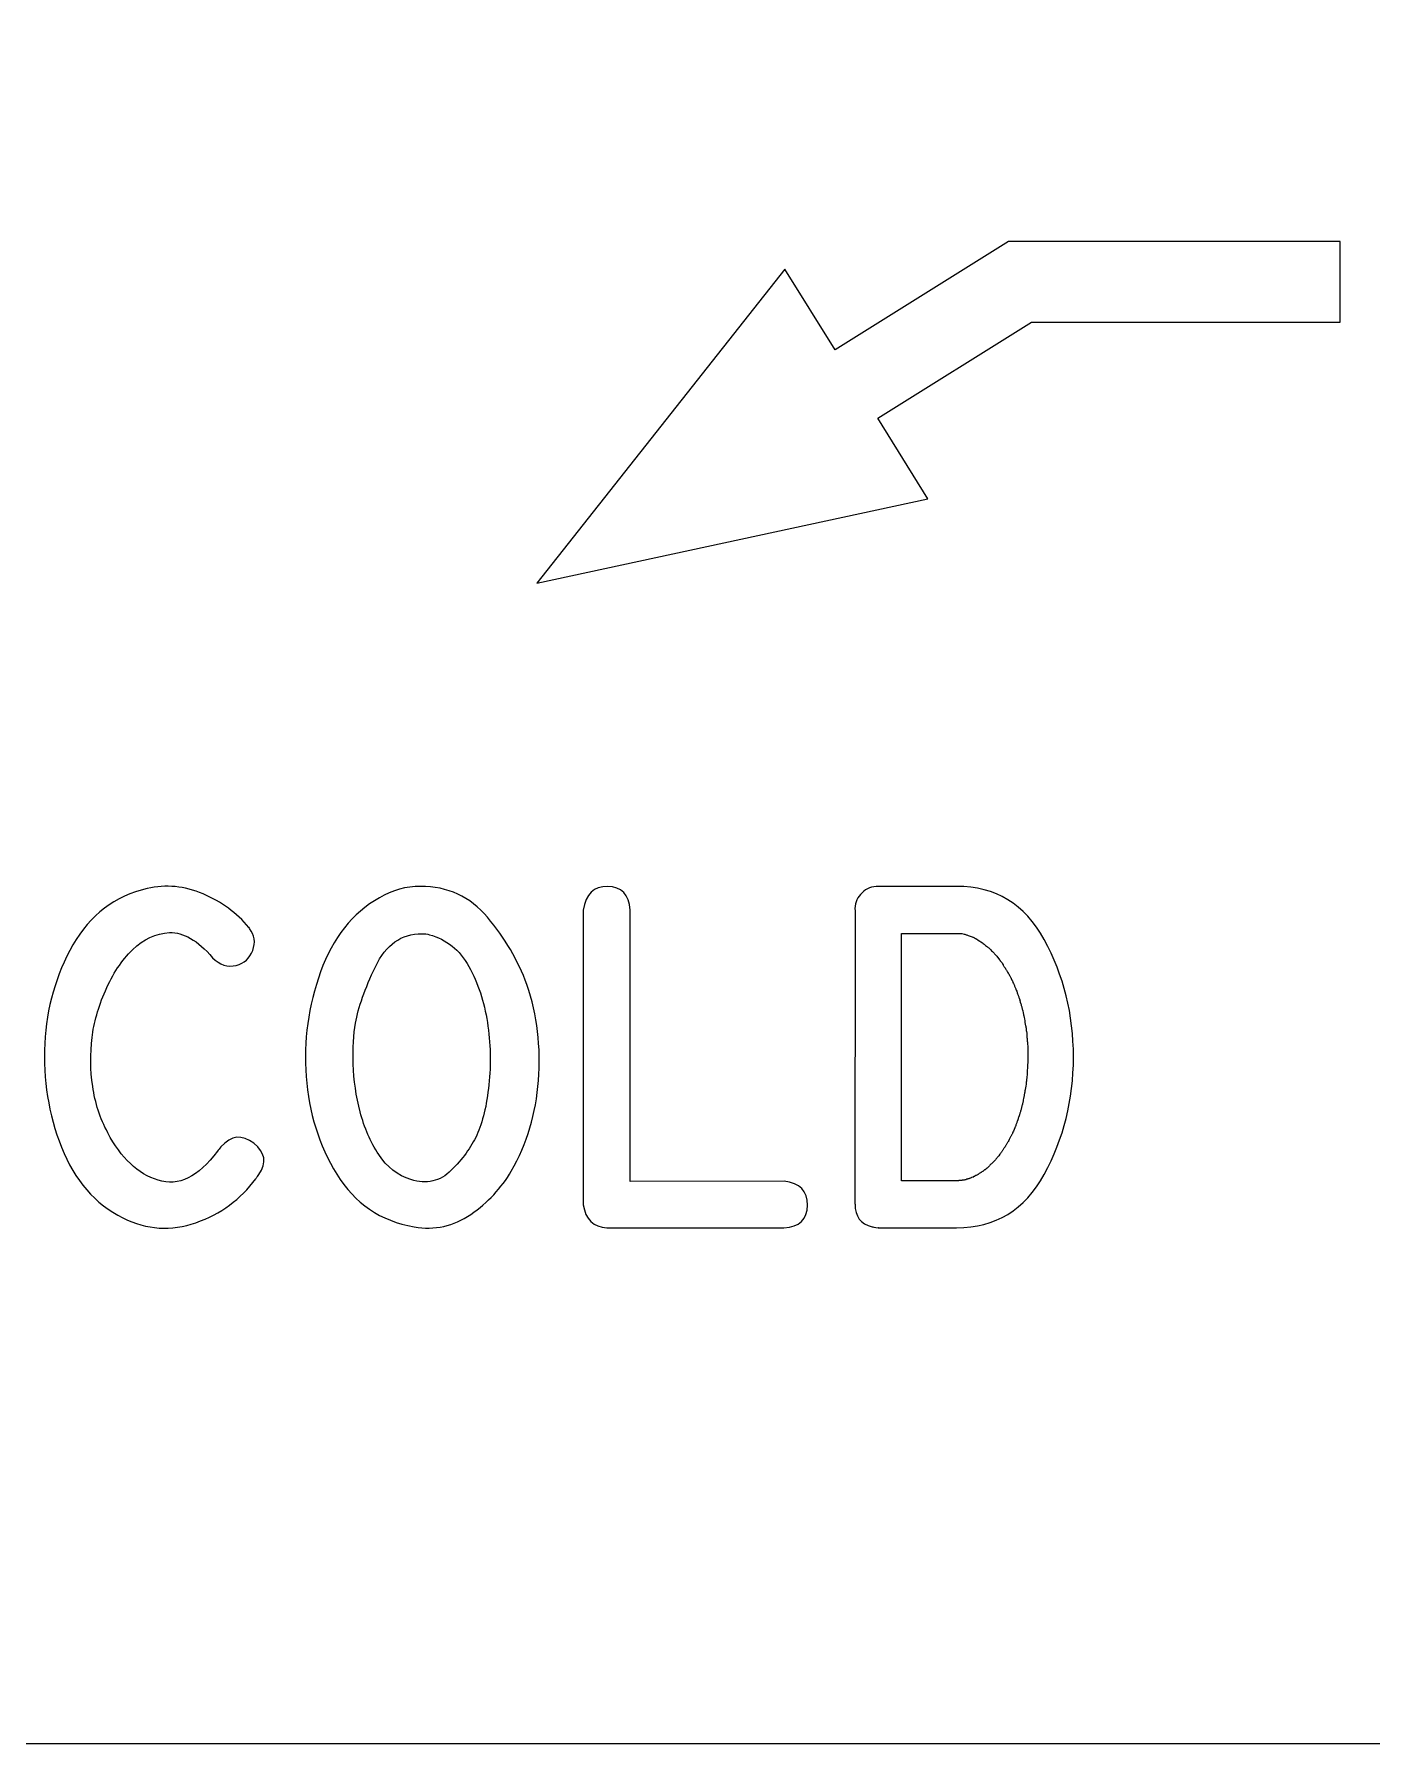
# Model space of a CAD drawing. Header units: millimetres. Extents: x -288 to 359, y -150 to 98.
# Drawn here: x -71.11 to -58.67, y -149.18 to -133.28 of the extents above; entities that cross this region are included whole.
import ezdxf

# ---------------------------------------------------------------- set-up
doc = ezdxf.new("R2010")
doc.units = ezdxf.units.MM
doc.header["$MEASUREMENT"] = 0
doc.layers.add('Cut', color=7, linetype='Continuous', plot=False)
doc.layers.add('Engrave', color=7, linetype='Continuous')

msp = doc.modelspace()

# ---------------------------------------------------------------- linework, layer by layer
at = {"layer": 'Cut', "color": 250, "lineweight": 9}
msp.add_open_spline([(-125.3294, 95.8698), (-125.5948, 95.8696), (-125.8492, 95.764), (-126.0368, 95.5762), (-126.0368, 95.5762), (-126.2243, 95.3885), (-126.3296, 95.1352), (-126.3294, 94.8698), (-126.3294, 94.8698), (-126.3294, 94.8698), (-126.3294, 90.3823), (-126.3294, 90.3823), (-126.3294, 90.3823), (-126.3292, 90.1169), (-126.2236, 89.8624), (-126.0359, 89.6749), (-126.0359, 89.6749), (-125.8481, 89.4874), (-125.5948, 89.3821), (-125.3294, 89.3823), (-125.3294, 89.3823), (-125.3294, 89.3823), (-122.8669, 89.3823), (-122.8669, 89.3823), (-122.8669, 89.3823), (-120.5447, 89.3823), (-118.3988, 88.1434), (-117.2377, 86.1323), (-117.2377, 86.1323), (-116.0766, 84.1212), (-116.0766, 81.6434), (-117.2377, 79.6323), (-117.2377, 79.6323), (-118.3988, 77.6212), (-120.5447, 76.3823), (-122.8669, 76.3823), (-122.8669, 76.3823), (-122.8669, 76.3823), (-125.3294, 76.3823), (-125.3294, 76.3823), (-125.3294, 76.3823), (-125.5948, 76.3821), (-125.8492, 76.2765), (-126.0368, 76.0887), (-126.0368, 76.0887), (-126.2243, 75.901), (-126.3296, 75.6477), (-126.3294, 75.3823), (-126.3294, 75.3823), (-126.3294, 75.3823), (-126.3294, 23.7073), (-126.3294, 23.7073), (-126.3294, 23.7073), (-126.3292, 23.4419), (-126.2236, 23.1874), (-126.0359, 22.9999), (-126.0359, 22.9999), (-125.8481, 22.8124), (-125.5948, 22.7071), (-125.3294, 22.7073), (-125.3294, 22.7073), (-125.3294, 22.7073), (-122.8669, 22.7073), (-122.8669, 22.7073), (-122.8669, 22.7073), (-120.5447, 22.7073), (-118.3988, 21.4684), (-117.2377, 19.4573), (-117.2377, 19.4573), (-116.0766, 17.4462), (-116.0766, 14.9684), (-117.2377, 12.9573), (-117.2377, 12.9573), (-118.3988, 10.9462), (-120.5447, 9.7073), (-122.8669, 9.7073), (-122.8669, 9.7073), (-122.8669, 9.7073), (-125.3294, 9.7073), (-125.3294, 9.7073), (-125.3294, 9.7073), (-125.5948, 9.7071), (-125.8492, 9.6015), (-126.0368, 9.4137), (-126.0368, 9.4137), (-126.2243, 9.226), (-126.3296, 8.9727), (-126.3294, 8.7073), (-126.3294, 8.7073), (-126.3294, 8.7073), (-126.3294, -62.0177), (-126.3294, -62.0177), (-126.3294, -62.0177), (-126.3292, -62.2831), (-126.2236, -62.5376), (-126.0359, -62.7251), (-126.0359, -62.7251), (-125.8481, -62.9126), (-125.5948, -63.0179), (-125.3294, -63.0177), (-125.3294, -63.0177), (-125.3294, -63.0177), (-122.8669, -63.0177), (-122.8669, -63.0177), (-122.8669, -63.0177), (-120.5447, -63.0177), (-118.3988, -64.2566), (-117.2377, -66.2677), (-117.2377, -66.2677), (-116.0766, -68.2788), (-116.0766, -70.7566), (-117.2377, -72.7677), (-117.2377, -72.7677), (-118.3988, -74.7788), (-120.5447, -76.0177), (-122.8669, -76.0177), (-122.8669, -76.0177), (-122.8669, -76.0177), (-125.3294, -76.0177), (-125.3294, -76.0177), (-125.3294, -76.0177), (-125.5948, -76.0179), (-125.8492, -76.1235), (-126.0368, -76.3113), (-126.0368, -76.3113), (-126.2243, -76.499), (-126.3296, -76.7523), (-126.3294, -77.0177), (-126.3294, -77.0177), (-126.3294, -77.0177), (-126.3294, -128.6927), (-126.3294, -128.6927), (-126.3294, -128.6927), (-126.3292, -128.9581), (-126.2236, -129.2126), (-126.0359, -129.4001), (-126.0359, -129.4001), (-125.8481, -129.5876), (-125.5948, -129.6929), (-125.3294, -129.6927), (-125.3294, -129.6927), (-125.3294, -129.6927), (-122.8669, -129.6927), (-122.8669, -129.6927), (-122.8669, -129.6927), (-120.5447, -129.6927), (-118.3988, -130.9316), (-117.2377, -132.9427), (-117.2377, -132.9427), (-116.0766, -134.9538), (-116.0766, -137.4316), (-117.2377, -139.4427), (-117.2377, -139.4427), (-118.3988, -141.4538), (-120.5447, -142.6927), (-122.8669, -142.6927), (-122.8669, -142.6927), (-122.8669, -142.6927), (-125.3294, -142.6927), (-125.3294, -142.6927), (-125.3294, -142.6927), (-125.5948, -142.6929), (-125.8492, -142.7985), (-126.0368, -142.9863), (-126.0368, -142.9863), (-126.2243, -143.174), (-126.3296, -143.4273), (-126.3294, -143.6927), (-126.3294, -143.6927), (-126.3294, -143.6927), (-126.3294, -148.1802), (-126.3294, -148.1802), (-126.3294, -148.1802), (-126.3292, -148.4456), (-126.2236, -148.7001), (-126.0359, -148.8876), (-126.0359, -148.8876), (-125.8481, -149.0751), (-125.5948, -149.1804), (-125.3294, -149.1802), (-125.3294, -149.1802), (-125.3294, -149.1802), (16.1206, -149.1802), (16.1206, -149.1802), (16.1206, -149.1802), (16.386, -149.1801), (16.6404, -149.0745), (16.828, -148.8867), (16.828, -148.8867), (17.0155, -148.6989), (17.1208, -148.4456), (17.1206, -148.1802), (17.1206, -148.1802), (17.1206, -148.1802), (17.1206, -143.6927), (17.1206, -143.6927), (17.1206, -143.6927), (17.1204, -143.4273), (17.0149, -143.1729), (16.8271, -142.9854), (16.8271, -142.9854), (16.6393, -142.7978), (16.386, -142.6926), (16.1206, -142.6927), (16.1206, -142.6927), (16.1206, -142.6927), (13.6581, -142.6927), (13.6581, -142.6927), (13.6581, -142.6927), (11.3359, -142.6927), (9.1901, -141.4538), (8.029, -139.4427), (8.029, -139.4427), (6.8678, -137.4316), (6.8678, -134.9538), (8.029, -132.9427), (8.029, -132.9427), (9.1901, -130.9316), (11.3359, -129.6927), (13.6581, -129.6927), (13.6581, -129.6927), (13.6581, -129.6927), (16.1206, -129.6927), (16.1206, -129.6927), (16.1206, -129.6927), (16.386, -129.6926), (16.6404, -129.587), (16.828, -129.3992), (16.828, -129.3992), (17.0155, -129.2114), (17.1208, -128.9581), (17.1206, -128.6927), (17.1206, -128.6927), (17.1206, -128.6927), (17.1206, -77.0177), (17.1206, -77.0177), (17.1206, -77.0177), (17.1204, -76.7523), (17.0149, -76.4979), (16.8271, -76.3104), (16.8271, -76.3104), (16.6393, -76.1228), (16.386, -76.0176), (16.1206, -76.0177), (16.1206, -76.0177), (16.1206, -76.0177), (13.6581, -76.0177), (13.6581, -76.0177), (13.6581, -76.0177), (11.3359, -76.0177), (9.1901, -74.7788), (8.029, -72.7677), (8.029, -72.7677), (6.8678, -70.7566), (6.8678, -68.2788), (8.029, -66.2677), (8.029, -66.2677), (9.1901, -64.2566), (11.3359, -63.0177), (13.6581, -63.0177), (13.6581, -63.0177), (13.6581, -63.0177), (16.1206, -63.0177), (16.1206, -63.0177), (16.1206, -63.0177), (16.386, -63.0176), (16.6404, -62.912), (16.828, -62.7242), (16.828, -62.7242), (17.0155, -62.5364), (17.1208, -62.2831), (17.1206, -62.0177), (17.1206, -62.0177), (17.1206, -62.0177), (17.1206, 8.7073), (17.1206, 8.7073), (17.1206, 8.7073), (17.1204, 8.9727), (17.0149, 9.2271), (16.8271, 9.4146), (16.8271, 9.4146), (16.6393, 9.6022), (16.386, 9.7074), (16.1206, 9.7073), (16.1206, 9.7073), (16.1206, 9.7073), (13.6581, 9.7073), (13.6581, 9.7073), (13.6581, 9.7073), (11.3359, 9.7073), (9.1901, 10.9462), (8.029, 12.9573), (8.029, 12.9573), (6.8678, 14.9684), (6.8678, 17.4462), (8.029, 19.4573), (8.029, 19.4573), (9.1901, 21.4684), (11.3359, 22.7073), (13.6581, 22.7073), (13.6581, 22.7073), (13.6581, 22.7073), (16.1206, 22.7073), (16.1206, 22.7073), (16.1206, 22.7073), (16.386, 22.7074), (16.6404, 22.813), (16.828, 23.0008), (16.828, 23.0008), (17.0155, 23.1886), (17.1208, 23.4419), (17.1206, 23.7073), (17.1206, 23.7073), (17.1206, 23.7073), (17.1206, 75.3823), (17.1206, 75.3823), (17.1206, 75.3823), (17.1204, 75.6477), (17.0149, 75.9021), (16.8271, 76.0896), (16.8271, 76.0896), (16.6393, 76.2772), (16.386, 76.3824), (16.1206, 76.3823), (16.1206, 76.3823), (16.1206, 76.3823), (13.6581, 76.3823), (13.6581, 76.3823), (13.6581, 76.3823), (11.3359, 76.3823), (9.1901, 77.6212), (8.029, 79.6323), (8.029, 79.6323), (6.8678, 81.6434), (6.8678, 84.1212), (8.029, 86.1323), (8.029, 86.1323), (9.1901, 88.1434), (11.3359, 89.3823), (13.6581, 89.3823), (13.6581, 89.3823), (13.6581, 89.3823), (16.1206, 89.3823), (16.1206, 89.3823), (16.1206, 89.3823), (16.386, 89.3824), (16.6404, 89.488), (16.828, 89.6758), (16.828, 89.6758), (17.0155, 89.8636), (17.1208, 90.1169), (17.1206, 90.3823), (17.1206, 90.3823), (17.1206, 90.3823), (17.1206, 94.8698), (17.1206, 94.8698), (17.1206, 94.8698), (17.1204, 95.1352), (17.0149, 95.3896), (16.8271, 95.5771), (16.8271, 95.5771), (16.6393, 95.7647), (16.386, 95.8699), (16.1206, 95.8698), (16.1206, 95.8698), (16.1206, 95.8698), (-125.3294, 95.8698), (-125.3294, 95.8698)], degree=3, knots=[0, 0, 0, 0, 0.0107527, 0.0107527, 0.0107527, 0.0107527, 0.0215054, 0.0215054, 0.0215054, 0.0215054, 0.0322581, 0.0322581, 0.0322581, 0.0322581, 0.0430108, 0.0430108, 0.0430108, 0.0430108, 0.0537634, 0.0537634, 0.0537634, 0.0537634, 0.0645161, 0.0645161, 0.0645161, 0.0645161, 0.0752688, 0.0752688, 0.0752688, 0.0752688, 0.0860215, 0.0860215, 0.0860215, 0.0860215, 0.0967742, 0.0967742, 0.0967742, 0.0967742, 0.1075269, 0.1075269, 0.1075269, 0.1075269, 0.1182796, 0.1182796, 0.1182796, 0.1182796, 0.1290323, 0.1290323, 0.1290323, 0.1290323, 0.1397849, 0.1397849, 0.1397849, 0.1397849, 0.1505376, 0.1505376, 0.1505376, 0.1505376, 0.1612903, 0.1612903, 0.1612903, 0.1612903, 0.172043, 0.172043, 0.172043, 0.172043, 0.1827957, 0.1827957, 0.1827957, 0.1827957, 0.1935484, 0.1935484, 0.1935484, 0.1935484, 0.2043011, 0.2043011, 0.2043011, 0.2043011, 0.2150538, 0.2150538, 0.2150538, 0.2150538, 0.2258065, 0.2258065, 0.2258065, 0.2258065, 0.2365591, 0.2365591, 0.2365591, 0.2365591, 0.2473118, 0.2473118, 0.2473118, 0.2473118, 0.2580645, 0.2580645, 0.2580645, 0.2580645, 0.2688172, 0.2688172, 0.2688172, 0.2688172, 0.2795699, 0.2795699, 0.2795699, 0.2795699, 0.2903226, 0.2903226, 0.2903226, 0.2903226, 0.3010753, 0.3010753, 0.3010753, 0.3010753, 0.311828, 0.311828, 0.311828, 0.311828, 0.3225806, 0.3225806, 0.3225806, 0.3225806, 0.3333333, 0.3333333, 0.3333333, 0.3333333, 0.344086, 0.344086, 0.344086, 0.344086, 0.3548387, 0.3548387, 0.3548387, 0.3548387, 0.3655914, 0.3655914, 0.3655914, 0.3655914, 0.3763441, 0.3763441, 0.3763441, 0.3763441, 0.3870968, 0.3870968, 0.3870968, 0.3870968, 0.3978495, 0.3978495, 0.3978495, 0.3978495, 0.4086022, 0.4086022, 0.4086022, 0.4086022, 0.4193548, 0.4193548, 0.4193548, 0.4193548, 0.4301075, 0.4301075, 0.4301075, 0.4301075, 0.4408602, 0.4408602, 0.4408602, 0.4408602, 0.4516129, 0.4516129, 0.4516129, 0.4516129, 0.4623656, 0.4623656, 0.4623656, 0.4623656, 0.4731183, 0.4731183, 0.4731183, 0.4731183, 0.483871, 0.483871, 0.483871, 0.483871, 0.4946237, 0.4946237, 0.4946237, 0.4946237, 0.5053763, 0.5053763, 0.5053763, 0.5053763, 0.516129, 0.516129, 0.516129, 0.516129, 0.5268817, 0.5268817, 0.5268817, 0.5268817, 0.5376344, 0.5376344, 0.5376344, 0.5376344, 0.5483871, 0.5483871, 0.5483871, 0.5483871, 0.5591398, 0.5591398, 0.5591398, 0.5591398, 0.5698925, 0.5698925, 0.5698925, 0.5698925, 0.5806452, 0.5806452, 0.5806452, 0.5806452, 0.5913978, 0.5913978, 0.5913978, 0.5913978, 0.6021505, 0.6021505, 0.6021505, 0.6021505, 0.6129032, 0.6129032, 0.6129032, 0.6129032, 0.6236559, 0.6236559, 0.6236559, 0.6236559, 0.6344086, 0.6344086, 0.6344086, 0.6344086, 0.6451613, 0.6451613, 0.6451613, 0.6451613, 0.655914, 0.655914, 0.655914, 0.655914, 0.6666667, 0.6666667, 0.6666667, 0.6666667, 0.6774194, 0.6774194, 0.6774194, 0.6774194, 0.688172, 0.688172, 0.688172, 0.688172, 0.6989247, 0.6989247, 0.6989247, 0.6989247, 0.7096774, 0.7096774, 0.7096774, 0.7096774, 0.7204301, 0.7204301, 0.7204301, 0.7204301, 0.7311828, 0.7311828, 0.7311828, 0.7311828, 0.7419355, 0.7419355, 0.7419355, 0.7419355, 0.7526882, 0.7526882, 0.7526882, 0.7526882, 0.7634409, 0.7634409, 0.7634409, 0.7634409, 0.7741935, 0.7741935, 0.7741935, 0.7741935, 0.7849462, 0.7849462, 0.7849462, 0.7849462, 0.7956989, 0.7956989, 0.7956989, 0.7956989, 0.8064516, 0.8064516, 0.8064516, 0.8064516, 0.8172043, 0.8172043, 0.8172043, 0.8172043, 0.827957, 0.827957, 0.827957, 0.827957, 0.8387097, 0.8387097, 0.8387097, 0.8387097, 0.8494624, 0.8494624, 0.8494624, 0.8494624, 0.8602151, 0.8602151, 0.8602151, 0.8602151, 0.8709677, 0.8709677, 0.8709677, 0.8709677, 0.8817204, 0.8817204, 0.8817204, 0.8817204, 0.8924731, 0.8924731, 0.8924731, 0.8924731, 0.9032258, 0.9032258, 0.9032258, 0.9032258, 0.9139785, 0.9139785, 0.9139785, 0.9139785, 0.9247312, 0.9247312, 0.9247312, 0.9247312, 0.9354839, 0.9354839, 0.9354839, 0.9354839, 0.9462366, 0.9462366, 0.9462366, 0.9462366, 0.9569892, 0.9569892, 0.9569892, 0.9569892, 0.9677419, 0.9677419, 0.9677419, 0.9677419, 0.9784946, 0.9784946, 0.9784946, 0.9784946, 1, 1, 1, 1], dxfattribs=at)
at = {"layer": 'Engrave', "color": 240, "lineweight": 9}
for points, knots in [([(-63.6612, -136.2152), (-63.6612, -136.2152), (-62.0475, -135.2094), (-62.0475, -135.2094), (-62.0475, -135.2094), (-62.0475, -135.2094), (-58.9613, -135.2094), (-58.9613, -135.2094), (-58.9613, -135.2094), (-58.9613, -135.2094), (-58.9613, -135.9594), (-58.9613, -135.9594), (-58.9613, -135.9594), (-58.9613, -135.9594), (-61.8329, -135.9594), (-61.8329, -135.9594), (-61.8329, -135.9594), (-61.8329, -135.9594), (-63.2646, -136.8517), (-63.2646, -136.8517), (-63.2646, -136.8517), (-63.2646, -136.8517), (-62.7971, -137.6017), (-62.7971, -137.6017), (-62.7971, -137.6017), (-62.7971, -137.6017), (-66.438, -138.3881), (-66.438, -138.3881), (-66.438, -138.3881), (-66.438, -138.3881), (-64.1287, -135.4652), (-64.1287, -135.4652), (-64.1287, -135.4652), (-64.1287, -135.4652), (-63.6612, -136.2152), (-63.6612, -136.2152)], [0, 0, 0, 0, 0.1, 0.1, 0.1, 0.1, 0.2, 0.2, 0.2, 0.2, 0.3, 0.3, 0.3, 0.3, 0.4, 0.4, 0.4, 0.4, 0.5, 0.5, 0.5, 0.5, 0.6, 0.6, 0.6, 0.6, 0.7, 0.7, 0.7, 0.7, 0.8, 0.8, 0.8, 0.8, 1, 1, 1, 1]), ([(-69.023, -143.8848), (-69.023, -143.8848), (-69.0368, -143.9054), (-69.0368, -143.9054), (-69.0368, -143.9054), (-69.0399, -143.9091), (-69.0426, -143.9128), (-69.0447, -143.916), (-69.0447, -143.916), (-69.0463, -143.9192), (-69.0484, -143.9223), (-69.0505, -143.9255), (-69.0505, -143.9255), (-69.1923, -144.1165), (-69.3781, -144.2525), (-69.6083, -144.334), (-69.6083, -144.334), (-69.8379, -144.415), (-70.0644, -144.4001), (-70.2877, -144.2896), (-70.2877, -144.2896), (-70.547, -144.1604), (-70.7375, -143.9414), (-70.8592, -143.6324), (-70.8592, -143.6324), (-70.9803, -143.3233), (-71.0327, -143.0021), (-71.0158, -142.6688), (-71.0158, -142.6688), (-70.9983, -142.3354), (-70.9105, -142.0296), (-70.7523, -141.7502), (-70.7523, -141.7502), (-70.5935, -141.4713), (-70.3634, -141.2967), (-70.0612, -141.2263), (-70.0612, -141.2263), (-69.8876, -141.1861), (-69.7146, -141.203), (-69.5421, -141.2766), (-69.5421, -141.2766), (-69.3696, -141.3507), (-69.2278, -141.4544), (-69.1172, -141.5877), (-69.1172, -141.5877), (-69.1161, -141.5877), (-69.1135, -141.5909), (-69.1098, -141.5983), (-69.1098, -141.5983), (-69.0622, -141.6602), (-69.0521, -141.7285), (-69.0802, -141.802), (-69.0802, -141.802), (-69.1082, -141.8761), (-69.159, -141.9221), (-69.2336, -141.9412), (-69.2336, -141.9412), (-69.313, -141.9618), (-69.3865, -141.938), (-69.4537, -141.8698), (-69.4537, -141.8698), (-69.5924, -141.7084), (-69.7257, -141.6311), (-69.8538, -141.6369), (-69.8538, -141.6369), (-69.9818, -141.6433), (-70.0967, -141.6962), (-70.1977, -141.7951), (-70.1977, -141.7951), (-70.2993, -141.8946), (-70.3835, -142.0216), (-70.4507, -142.1767), (-70.4507, -142.1767), (-70.5179, -142.3317), (-70.5591, -142.4767), (-70.5745, -142.6122), (-70.5745, -142.6122), (-70.593, -142.763), (-70.5914, -142.9148), (-70.5692, -143.0672), (-70.5692, -143.0672), (-70.547, -143.2196), (-70.5004, -143.363), (-70.429, -143.4974), (-70.429, -143.4974), (-70.3046, -143.7329), (-70.1485, -143.8805), (-69.9601, -143.9398), (-69.9601, -143.9398), (-69.7712, -143.9996), (-69.5871, -143.9091), (-69.4072, -143.6694), (-69.4072, -143.6694), (-69.3987, -143.6593), (-69.3892, -143.6456), (-69.3775, -143.6292), (-69.3775, -143.6292), (-69.2807, -143.5218), (-69.1781, -143.5106), (-69.0701, -143.5958), (-69.0701, -143.5958), (-68.9622, -143.681), (-68.9463, -143.7773), (-69.023, -143.8848)], [0, 0, 0, 0, 0.037037, 0.037037, 0.037037, 0.037037, 0.0740741, 0.0740741, 0.0740741, 0.0740741, 0.1111111, 0.1111111, 0.1111111, 0.1111111, 0.1481481, 0.1481481, 0.1481481, 0.1481481, 0.1851852, 0.1851852, 0.1851852, 0.1851852, 0.2222222, 0.2222222, 0.2222222, 0.2222222, 0.2592593, 0.2592593, 0.2592593, 0.2592593, 0.2962963, 0.2962963, 0.2962963, 0.2962963, 0.3333333, 0.3333333, 0.3333333, 0.3333333, 0.3703704, 0.3703704, 0.3703704, 0.3703704, 0.4074074, 0.4074074, 0.4074074, 0.4074074, 0.4444444, 0.4444444, 0.4444444, 0.4444444, 0.4814815, 0.4814815, 0.4814815, 0.4814815, 0.5185185, 0.5185185, 0.5185185, 0.5185185, 0.5555556, 0.5555556, 0.5555556, 0.5555556, 0.5925926, 0.5925926, 0.5925926, 0.5925926, 0.6296296, 0.6296296, 0.6296296, 0.6296296, 0.6666667, 0.6666667, 0.6666667, 0.6666667, 0.7037037, 0.7037037, 0.7037037, 0.7037037, 0.7407407, 0.7407407, 0.7407407, 0.7407407, 0.7777778, 0.7777778, 0.7777778, 0.7777778, 0.8148148, 0.8148148, 0.8148148, 0.8148148, 0.8518519, 0.8518519, 0.8518519, 0.8518519, 0.8888889, 0.8888889, 0.8888889, 0.8888889, 0.9259259, 0.9259259, 0.9259259, 0.9259259, 1, 1, 1, 1]), ([(-66.5281, -142.1195), (-66.4334, -142.4058), (-66.3974, -142.7026), (-66.4207, -143.0106), (-66.4207, -143.0106), (-66.444, -143.3186), (-66.5286, -143.5995), (-66.6741, -143.8541), (-66.6741, -143.8541), (-66.7662, -144.0123), (-66.8916, -144.1467), (-67.0509, -144.2573), (-67.0509, -144.2573), (-67.2102, -144.3679), (-67.3859, -144.4065), (-67.5779, -144.3732), (-67.5779, -144.3732), (-67.8912, -144.3187), (-68.1309, -144.1552), (-68.2971, -143.8837), (-68.2971, -143.8837), (-68.4637, -143.6117), (-68.559, -143.309), (-68.5833, -142.9757), (-68.5833, -142.9757), (-68.6077, -142.6423), (-68.5627, -142.3179), (-68.4484, -142.0015), (-68.4484, -142.0015), (-68.3341, -141.6851), (-68.1521, -141.4554), (-67.9018, -141.3115), (-67.9018, -141.3115), (-67.7801, -141.2411), (-67.652, -141.2062), (-67.5192, -141.2062), (-67.5192, -141.2062), (-67.2647, -141.2062), (-67.0573, -141.302), (-66.8959, -141.4935), (-66.8959, -141.4935), (-66.7345, -141.6856), (-66.6122, -141.8941), (-66.5281, -142.1195)], [0, 0, 0, 0, 0.0833333, 0.0833333, 0.0833333, 0.0833333, 0.1666667, 0.1666667, 0.1666667, 0.1666667, 0.25, 0.25, 0.25, 0.25, 0.3333333, 0.3333333, 0.3333333, 0.3333333, 0.4166667, 0.4166667, 0.4166667, 0.4166667, 0.5, 0.5, 0.5, 0.5, 0.5833333, 0.5833333, 0.5833333, 0.5833333, 0.6666667, 0.6666667, 0.6666667, 0.6666667, 0.75, 0.75, 0.75, 0.75, 0.8333333, 0.8333333, 0.8333333, 0.8333333, 1, 1, 1, 1]), ([(-65.7841, -144.3827), (-65.9111, -144.3742), (-65.9846, -144.3028), (-66.0042, -144.1673), (-66.0042, -144.1673), (-66.0042, -144.1673), (-66.0042, -141.4263), (-66.0042, -141.4263), (-66.0042, -141.4263), (-65.9825, -141.2776), (-65.9068, -141.2046), (-65.7777, -141.2067), (-65.7777, -141.2067), (-65.6486, -141.2094), (-65.5782, -141.2829), (-65.5671, -141.4263), (-65.5671, -141.4263), (-65.5671, -141.4263), (-65.5671, -143.9498), (-65.5671, -143.9498), (-65.5671, -143.9498), (-65.5671, -143.9498), (-64.1363, -143.9488), (-64.1363, -143.9488), (-64.1363, -143.9488), (-63.9892, -143.9652), (-63.9167, -144.0393), (-63.9183, -144.171), (-63.9183, -144.171), (-63.9199, -144.3028), (-63.9929, -144.3732), (-64.1379, -144.3827), (-64.1379, -144.3827), (-64.1379, -144.3827), (-65.7841, -144.3827), (-65.7841, -144.3827)], [0, 0, 0, 0, 0.1, 0.1, 0.1, 0.1, 0.2, 0.2, 0.2, 0.2, 0.3, 0.3, 0.3, 0.3, 0.4, 0.4, 0.4, 0.4, 0.5, 0.5, 0.5, 0.5, 0.6, 0.6, 0.6, 0.6, 0.7, 0.7, 0.7, 0.7, 0.8, 0.8, 0.8, 0.8, 1, 1, 1, 1]), ([(-63.2605, -141.2062), (-63.2605, -141.2062), (-62.5303, -141.2062), (-62.5303, -141.2062), (-62.5303, -141.2062), (-62.1673, -141.2062), (-61.8959, -141.3713), (-61.7149, -141.702), (-61.7149, -141.702), (-61.5339, -142.0327), (-61.4434, -142.3968), (-61.4434, -142.7936), (-61.4434, -142.7936), (-61.4434, -143.1905), (-61.5345, -143.554), (-61.7154, -143.8848), (-61.7154, -143.8848), (-61.8969, -144.2155), (-62.1684, -144.3811), (-62.5303, -144.3811), (-62.5303, -144.3811), (-62.5303, -144.3811), (-63.2605, -144.3811), (-63.2605, -144.3811), (-63.2605, -144.3811), (-63.2605, -144.3811), (-63.2574, -144.3811), (-63.2574, -144.3811), (-63.2574, -144.3811), (-63.2574, -144.3811), (-63.2605, -144.3811), (-63.2605, -144.3811), (-63.2605, -144.3811), (-63.2944, -144.3758), (-63.3129, -144.3726), (-63.3161, -144.3716), (-63.3161, -144.3716), (-63.4235, -144.3462), (-63.477, -144.2758), (-63.4759, -144.161), (-63.4759, -144.161), (-63.4759, -144.161), (-63.4775, -144.161), (-63.4775, -144.161), (-63.4775, -144.161), (-63.4775, -144.161), (-63.4759, -141.4232), (-63.4759, -141.4232), (-63.4759, -141.4232), (-63.477, -141.42), (-63.4775, -141.4157), (-63.4775, -141.411), (-63.4775, -141.411), (-63.4743, -141.3538), (-63.4521, -141.3057), (-63.4103, -141.266), (-63.4103, -141.266), (-63.368, -141.2263), (-63.3177, -141.2062), (-63.259, -141.2062), (-63.259, -141.2062), (-63.259, -141.2062), (-63.2605, -141.2062), (-63.2605, -141.2062)], [0, 0, 0, 0, 0.0588235, 0.0588235, 0.0588235, 0.0588235, 0.1176471, 0.1176471, 0.1176471, 0.1176471, 0.1764706, 0.1764706, 0.1764706, 0.1764706, 0.2352941, 0.2352941, 0.2352941, 0.2352941, 0.2941176, 0.2941176, 0.2941176, 0.2941176, 0.3529412, 0.3529412, 0.3529412, 0.3529412, 0.4117647, 0.4117647, 0.4117647, 0.4117647, 0.4705882, 0.4705882, 0.4705882, 0.4705882, 0.5294118, 0.5294118, 0.5294118, 0.5294118, 0.5882353, 0.5882353, 0.5882353, 0.5882353, 0.6470588, 0.6470588, 0.6470588, 0.6470588, 0.7058824, 0.7058824, 0.7058824, 0.7058824, 0.7647059, 0.7647059, 0.7647059, 0.7647059, 0.8235294, 0.8235294, 0.8235294, 0.8235294, 0.8823529, 0.8823529, 0.8823529, 0.8823529, 1, 1, 1, 1]), ([(-67.5065, -141.6465), (-67.6965, -141.6465), (-67.8404, -141.7486), (-67.9383, -141.9534), (-67.9383, -141.9534), (-68.0362, -142.1581), (-68.0976, -142.3328), (-68.1235, -142.4772), (-68.1235, -142.4772), (-68.1431, -142.583), (-68.1505, -142.7106), (-68.1452, -142.8603), (-68.1452, -142.8603), (-68.1399, -143.0101), (-68.1182, -143.1582), (-68.0801, -143.3043), (-68.0801, -143.3043), (-68.042, -143.4509), (-67.9843, -143.5826), (-67.9081, -143.6996), (-67.9081, -143.6996), (-67.8314, -143.817), (-67.7314, -143.8948), (-67.6076, -143.9329), (-67.6076, -143.9329), (-67.4626, -143.9784), (-67.3377, -143.9498), (-67.2329, -143.8472), (-67.2329, -143.8472), (-67.1282, -143.744), (-67.0488, -143.635), (-66.9948, -143.5191), (-66.9948, -143.5191), (-66.9403, -143.4001), (-66.9027, -143.2445), (-66.8826, -143.0508), (-66.8826, -143.0508), (-66.8625, -142.8577), (-66.8673, -142.6645), (-66.8964, -142.4719), (-66.8964, -142.4719), (-66.926, -142.2793), (-66.9837, -142.1058), (-67.0694, -141.9512), (-67.0694, -141.9512), (-67.1551, -141.7967), (-67.2774, -141.6983), (-67.4351, -141.656), (-67.4351, -141.656), (-67.4557, -141.6496), (-67.4795, -141.6465), (-67.5065, -141.6465)], [0, 0, 0, 0, 0.0714286, 0.0714286, 0.0714286, 0.0714286, 0.1428571, 0.1428571, 0.1428571, 0.1428571, 0.2142857, 0.2142857, 0.2142857, 0.2142857, 0.2857143, 0.2857143, 0.2857143, 0.2857143, 0.3571429, 0.3571429, 0.3571429, 0.3571429, 0.4285714, 0.4285714, 0.4285714, 0.4285714, 0.5, 0.5, 0.5, 0.5, 0.5714286, 0.5714286, 0.5714286, 0.5714286, 0.6428571, 0.6428571, 0.6428571, 0.6428571, 0.7142857, 0.7142857, 0.7142857, 0.7142857, 0.7857143, 0.7857143, 0.7857143, 0.7857143, 0.8571429, 0.8571429, 0.8571429, 0.8571429, 1, 1, 1, 1]), ([(-62.5303, -143.944), (-62.5282, -143.944), (-62.5261, -143.944), (-62.524, -143.944), (-62.524, -143.944), (-62.5219, -143.944), (-62.5192, -143.944), (-62.5166, -143.944), (-62.5166, -143.944), (-62.5144, -143.944), (-62.5123, -143.9435), (-62.5107, -143.943), (-62.5107, -143.943), (-62.5092, -143.9424), (-62.507, -143.9424), (-62.5039, -143.9424), (-62.5039, -143.9424), (-62.5017, -143.9424), (-62.4996, -143.9419), (-62.497, -143.9414), (-62.497, -143.9414), (-62.4943, -143.9408), (-62.4917, -143.9408), (-62.4885, -143.9408), (-62.4885, -143.9408), (-62.4864, -143.9408), (-62.4843, -143.9403), (-62.4822, -143.9403), (-62.4822, -143.9403), (-62.4801, -143.9398), (-62.4774, -143.9393), (-62.4742, -143.9393), (-62.4742, -143.9393), (-62.4726, -143.9393), (-62.4705, -143.9393), (-62.4684, -143.9387), (-62.4684, -143.9387), (-62.4663, -143.9382), (-62.4636, -143.9377), (-62.4605, -143.9377), (-62.4605, -143.9377), (-62.4562, -143.9356), (-62.452, -143.9345), (-62.4483, -143.9345), (-62.4483, -143.9345), (-62.4462, -143.9345), (-62.4441, -143.934), (-62.442, -143.9324), (-62.442, -143.9324), (-62.4398, -143.9308), (-62.4372, -143.9292), (-62.434, -143.9287), (-62.434, -143.9287), (-62.4319, -143.9287), (-62.4298, -143.9281), (-62.4271, -143.9276), (-62.4271, -143.9276), (-62.4245, -143.9271), (-62.4218, -143.9266), (-62.4187, -143.9255), (-62.4187, -143.9255), (-62.4166, -143.9255), (-62.4144, -143.925), (-62.4123, -143.9239), (-62.4123, -143.9239), (-62.4102, -143.9229), (-62.4081, -143.9218), (-62.4049, -143.9207), (-62.4049, -143.9207), (-62.3986, -143.9186), (-62.3938, -143.9165), (-62.3906, -143.9144), (-62.3906, -143.9144), (-62.3721, -143.908), (-62.3668, -143.9065), (-62.3753, -143.908), (-62.3753, -143.908), (-62.3732, -143.908), (-62.371, -143.9075), (-62.3689, -143.9059), (-62.3689, -143.9059), (-62.3668, -143.9043), (-62.3642, -143.9033), (-62.3615, -143.9022), (-62.3615, -143.9022), (-62.352, -143.8959), (-62.3478, -143.8932), (-62.3488, -143.8943), (-62.3488, -143.8943), (-62.3388, -143.889), (-62.3335, -143.8863), (-62.3335, -143.8863), (-62.3335, -143.8863), (-62.3314, -143.8853), (-62.3292, -143.8842), (-62.3271, -143.8826), (-62.3271, -143.8826), (-62.325, -143.8811), (-62.3224, -143.8795), (-62.3192, -143.8773), (-62.3192, -143.8773), (-62.3102, -143.871), (-62.3054, -143.8678), (-62.3054, -143.8678), (-62.3054, -143.8678), (-62.3033, -143.8668), (-62.3012, -143.8657), (-62.2986, -143.8641), (-62.2986, -143.8641), (-62.2959, -143.8625), (-62.2933, -143.8609), (-62.2901, -143.8588), (-62.2901, -143.8588), (-62.288, -143.8578), (-62.2859, -143.8562), (-62.2837, -143.8541), (-62.2837, -143.8541), (-62.2816, -143.8519), (-62.279, -143.8498), (-62.2758, -143.8477), (-62.2758, -143.8477), (-62.2742, -143.8467), (-62.2721, -143.8456), (-62.27, -143.844), (-62.27, -143.844), (-62.2679, -143.8424), (-62.2652, -143.8403), (-62.262, -143.8387), (-62.262, -143.8387), (-62.2599, -143.8366), (-62.2546, -143.8324), (-62.2467, -143.826), (-62.2467, -143.826), (-62.2382, -143.8176), (-62.234, -143.8139), (-62.234, -143.8139), (-62.234, -143.8139), (-62.2319, -143.8117), (-62.2303, -143.8096), (-62.2282, -143.8075), (-62.2282, -143.8075), (-62.2261, -143.8054), (-62.2234, -143.8027), (-62.2202, -143.7996), (-62.2202, -143.7996), (-62.2181, -143.7974), (-62.216, -143.7959), (-62.2139, -143.7937), (-62.2139, -143.7937), (-62.2118, -143.7916), (-62.2097, -143.789), (-62.2065, -143.7858), (-62.2065, -143.7858), (-62.2033, -143.7837), (-62.1985, -143.7795), (-62.1922, -143.7736), (-62.1922, -143.7736), (-62.1901, -143.7715), (-62.188, -143.7694), (-62.1864, -143.7673), (-62.1864, -143.7673), (-62.1843, -143.7652), (-62.1816, -143.7625), (-62.1784, -143.7593), (-62.1784, -143.7593), (-62.1763, -143.7572), (-62.1742, -143.7551), (-62.1721, -143.7525), (-62.1721, -143.7525), (-62.17, -143.7498), (-62.1673, -143.7472), (-62.1647, -143.744), (-62.1647, -143.744), (-62.152, -143.7276), (-62.1477, -143.7223), (-62.152, -143.7287), (-62.152, -143.7287), (-62.1446, -143.7212), (-62.1403, -143.7154), (-62.1382, -143.7112), (-62.1382, -143.7112), (-62.1287, -143.699), (-62.1245, -143.6932), (-62.1255, -143.6943), (-62.1255, -143.6943), (-62.1234, -143.6911), (-62.1213, -143.6884), (-62.1197, -143.6858), (-62.1197, -143.6858), (-62.1176, -143.6832), (-62.1149, -143.6805), (-62.1118, -143.6773), (-62.1118, -143.6773), (-62.1096, -143.6742), (-62.1081, -143.671), (-62.1065, -143.6678), (-62.1065, -143.6678), (-62.1049, -143.6646), (-62.1022, -143.662), (-62.0996, -143.6588), (-62.0996, -143.6588), (-62.0985, -143.6556), (-62.0964, -143.6525), (-62.0938, -143.6488), (-62.0938, -143.6488), (-62.0911, -143.6451), (-62.089, -143.6419), (-62.0869, -143.6387), (-62.0869, -143.6387), (-62.0805, -143.6302), (-62.0768, -143.6239), (-62.0747, -143.6197), (-62.0747, -143.6197), (-62.0726, -143.617), (-62.0705, -143.6133), (-62.0689, -143.6096), (-62.0689, -143.6096), (-62.0673, -143.6064), (-62.0652, -143.6027), (-62.062, -143.5995), (-62.062, -143.5995), (-62.0599, -143.5969), (-62.0583, -143.5932), (-62.0567, -143.5895), (-62.0567, -143.5895), (-62.0551, -143.5863), (-62.053, -143.5826), (-62.0499, -143.5794), (-62.0499, -143.5794), (-62.0477, -143.5747), (-62.0446, -143.5678), (-62.0403, -143.5593), (-62.0403, -143.5593), (-62.0382, -143.5562), (-62.0366, -143.553), (-62.035, -143.5487), (-62.035, -143.5487), (-62.0334, -143.5445), (-62.0313, -143.5403), (-62.0282, -143.536), (-62.0282, -143.536), (-62.026, -143.5329), (-62.0239, -143.5297), (-62.0223, -143.526), (-62.0223, -143.526), (-62.0213, -143.5223), (-62.0186, -143.5186), (-62.0155, -143.5144), (-62.0155, -143.5144), (-62.0144, -143.5112), (-62.0133, -143.508), (-62.0118, -143.5038), (-62.0118, -143.5038), (-62.0102, -143.4995), (-62.0086, -143.4953), (-62.0065, -143.4911), (-62.0065, -143.4911), (-62.0033, -143.4863), (-61.9996, -143.4784), (-61.9954, -143.4678), (-61.9954, -143.4678), (-61.9853, -143.4424), (-61.9816, -143.4339), (-61.9848, -143.4434), (-61.9848, -143.4434), (-61.9837, -143.4403), (-61.9821, -143.436), (-61.9805, -143.4318), (-61.9805, -143.4318), (-61.9789, -143.427), (-61.9774, -143.4223), (-61.9752, -143.4186), (-61.9752, -143.4186), (-61.9742, -143.4143), (-61.9731, -143.4101), (-61.9715, -143.4059), (-61.9715, -143.4059), (-61.97, -143.4016), (-61.9678, -143.3974), (-61.9662, -143.3921), (-61.9662, -143.3921), (-61.9631, -143.3826), (-61.9604, -143.3747), (-61.9583, -143.3672), (-61.9583, -143.3672), (-61.9573, -143.363), (-61.9562, -143.3588), (-61.9546, -143.3545), (-61.9546, -143.3545), (-61.953, -143.3508), (-61.9509, -143.3461), (-61.9488, -143.3408), (-61.9488, -143.3408), (-61.953, -143.3514), (-61.9504, -143.3424), (-61.9414, -143.3143), (-61.9414, -143.3143), (-61.9393, -143.3096), (-61.9361, -143.3006), (-61.9319, -143.2884), (-61.9319, -143.2884), (-61.9319, -143.2842), (-61.9313, -143.2794), (-61.9297, -143.2752), (-61.9297, -143.2752), (-61.9281, -143.2704), (-61.9266, -143.2657), (-61.9255, -143.2604), (-61.9255, -143.2604), (-61.9244, -143.2561), (-61.9234, -143.2519), (-61.9223, -143.2471), (-61.9223, -143.2471), (-61.9218, -143.2424), (-61.9202, -143.2376), (-61.9181, -143.2323), (-61.9181, -143.2323), (-61.9181, -143.2291), (-61.917, -143.2254), (-61.9154, -143.2207), (-61.9154, -143.2207), (-61.9139, -143.2159), (-61.9128, -143.2111), (-61.9117, -143.2059), (-61.9117, -143.2059), (-61.9107, -143.199), (-61.9091, -143.1889), (-61.907, -143.1768), (-61.907, -143.1768), (-61.907, -143.1725), (-61.9065, -143.1683), (-61.9049, -143.1635), (-61.9049, -143.1635), (-61.9033, -143.1588), (-61.9017, -143.154), (-61.9012, -143.1487), (-61.9012, -143.1487), (-61.9012, -143.1445), (-61.9006, -143.1402), (-61.8996, -143.1355), (-61.8996, -143.1355), (-61.8985, -143.1307), (-61.8975, -143.126), (-61.8964, -143.1207), (-61.8964, -143.1207), (-61.8953, -143.1133), (-61.8938, -143.1037), (-61.8916, -143.091), (-61.8916, -143.091), (-61.8916, -143.0873), (-61.8906, -143.0826), (-61.889, -143.0773), (-61.889, -143.0773), (-61.8879, -143.072), (-61.8863, -143.0672), (-61.8853, -143.0619), (-61.8853, -143.0619), (-61.8853, -143.0545), (-61.8842, -143.045), (-61.8821, -143.0323), (-61.8821, -143.0323), (-61.8821, -143.0281), (-61.8821, -143.0238), (-61.8816, -143.0191), (-61.8816, -143.0191), (-61.8811, -143.0143), (-61.88, -143.009), (-61.8789, -143.0032), (-61.8789, -143.0032), (-61.8774, -142.9905), (-61.8763, -142.981), (-61.8763, -142.9736), (-61.8763, -142.9736), (-61.8752, -142.9662), (-61.8747, -142.9566), (-61.8747, -142.9439), (-61.8747, -142.9439), (-61.8736, -142.9365), (-61.8731, -142.9265), (-61.8731, -142.9132), (-61.8731, -142.9132), (-61.8721, -142.9058), (-61.8715, -142.8958), (-61.8715, -142.8836), (-61.8715, -142.8836), (-61.8715, -142.8783), (-61.871, -142.8736), (-61.8705, -142.8688), (-61.8705, -142.8688), (-61.8699, -142.864), (-61.8694, -142.8587), (-61.8684, -142.8524), (-61.8684, -142.8524), (-61.8684, -142.8482), (-61.8678, -142.8439), (-61.8673, -142.8392), (-61.8673, -142.8392), (-61.8673, -142.8349), (-61.8668, -142.8291), (-61.8668, -142.8233), (-61.8668, -142.8233), (-61.8668, -142.819), (-61.8668, -142.8143), (-61.8668, -142.809), (-61.8668, -142.809), (-61.8668, -142.8042), (-61.8668, -142.7989), (-61.8668, -142.7936), (-61.8668, -142.7936), (-61.8668, -142.7884), (-61.8668, -142.7836), (-61.8668, -142.7788), (-61.8668, -142.7788), (-61.8668, -142.7741), (-61.8668, -142.7693), (-61.8668, -142.764), (-61.8668, -142.764), (-61.8668, -142.7593), (-61.8673, -142.754), (-61.8673, -142.7497), (-61.8673, -142.7497), (-61.8678, -142.745), (-61.8684, -142.7391), (-61.8684, -142.7333), (-61.8684, -142.7333), (-61.8684, -142.7291), (-61.8684, -142.7243), (-61.8684, -142.719), (-61.8684, -142.719), (-61.8684, -142.7143), (-61.8684, -142.709), (-61.8684, -142.7037), (-61.8684, -142.7037), (-61.8684, -142.6973), (-61.8694, -142.6873), (-61.8715, -142.6725), (-61.8715, -142.6725), (-61.8715, -142.6603), (-61.8721, -142.6508), (-61.8731, -142.645), (-61.8731, -142.645), (-61.8731, -142.6376), (-61.8742, -142.627), (-61.8763, -142.6122), (-61.8763, -142.6122), (-61.8763, -142.6), (-61.8768, -142.5905), (-61.8779, -142.5841), (-61.8779, -142.5841), (-61.8779, -142.5772), (-61.8784, -142.5672), (-61.8805, -142.555), (-61.8805, -142.555), (-61.8816, -142.5508), (-61.8826, -142.546), (-61.8832, -142.5407), (-61.8832, -142.5407), (-61.8837, -142.536), (-61.8837, -142.5307), (-61.8837, -142.5254), (-61.8837, -142.5254), (-61.8858, -142.5132), (-61.8879, -142.5031), (-61.89, -142.4957), (-61.89, -142.4957), (-61.8911, -142.492), (-61.8922, -142.4873), (-61.8932, -142.483), (-61.8932, -142.483), (-61.8943, -142.4783), (-61.8948, -142.4735), (-61.8948, -142.4682), (-61.8948, -142.4682), (-61.8959, -142.4608), (-61.8975, -142.4513), (-61.8996, -142.4386), (-61.8996, -142.4386), (-61.9006, -142.4312), (-61.9017, -142.4217), (-61.9038, -142.409), (-61.9038, -142.409), (-61.908, -142.3968), (-61.9107, -142.3873), (-61.9117, -142.3814), (-61.9117, -142.3814), (-61.9139, -142.3687), (-61.9154, -142.3603), (-61.9165, -142.355), (-61.9165, -142.355), (-61.9186, -142.3508), (-61.9202, -142.3465), (-61.9213, -142.3418), (-61.9213, -142.3418), (-61.9223, -142.337), (-61.9229, -142.3322), (-61.9239, -142.3269), (-61.9239, -142.3269), (-61.925, -142.3227), (-61.9266, -142.3185), (-61.9287, -142.3137), (-61.9287, -142.3137), (-61.9308, -142.3089), (-61.9319, -142.3042), (-61.9319, -142.2989), (-61.9319, -142.2989), (-61.9414, -142.2714), (-61.944, -142.2624), (-61.9398, -142.273), (-61.9398, -142.273), (-61.9419, -142.2656), (-61.944, -142.2566), (-61.9472, -142.2465), (-61.9472, -142.2465), (-61.9493, -142.2433), (-61.9514, -142.2396), (-61.953, -142.2349), (-61.953, -142.2349), (-61.9546, -142.2301), (-61.9557, -142.2259), (-61.9567, -142.2216), (-61.9567, -142.2216), (-61.9578, -142.2185), (-61.961, -142.2095), (-61.9662, -142.1952), (-61.9662, -142.1952), (-61.97, -142.1851), (-61.9731, -142.1767), (-61.9752, -142.1703), (-61.9752, -142.1703), (-61.9774, -142.1671), (-61.9789, -142.1634), (-61.9805, -142.1587), (-61.9805, -142.1587), (-61.9821, -142.1539), (-61.9837, -142.1497), (-61.9848, -142.1454), (-61.9848, -142.1454), (-61.9869, -142.1428), (-61.989, -142.1391), (-61.9906, -142.1349), (-61.9906, -142.1349), (-61.9927, -142.1306), (-61.9943, -142.1264), (-61.9954, -142.1222), (-61.9954, -142.1222), (-61.9996, -142.1121), (-62.0033, -142.1042), (-62.0065, -142.0989), (-62.0065, -142.0989), (-62.0107, -142.0888), (-62.0133, -142.0814), (-62.0155, -142.0772), (-62.0155, -142.0772), (-62.0197, -142.0671), (-62.0234, -142.0592), (-62.0266, -142.0544), (-62.0266, -142.0544), (-62.0287, -142.0513), (-62.0308, -142.0475), (-62.0324, -142.0438), (-62.0324, -142.0438), (-62.0345, -142.0407), (-62.0361, -142.037), (-62.0372, -142.0338), (-62.0372, -142.0338), (-62.0435, -142.0237), (-62.0477, -142.0163), (-62.0499, -142.0121), (-62.0499, -142.0121), (-62.0588, -141.9978), (-62.0631, -141.9909), (-62.062, -141.992), (-62.062, -141.992), (-62.0652, -141.9888), (-62.0673, -141.9856), (-62.0689, -141.9819), (-62.0689, -141.9819), (-62.0705, -141.9782), (-62.0726, -141.9751), (-62.0747, -141.9719), (-62.0747, -141.9719), (-62.0768, -141.9676), (-62.0805, -141.9618), (-62.0869, -141.9534), (-62.0869, -141.9534), (-62.089, -141.9502), (-62.0911, -141.947), (-62.0932, -141.9444), (-62.0932, -141.9444), (-62.0954, -141.9412), (-62.0969, -141.938), (-62.098, -141.9348), (-62.098, -141.9348), (-62.1028, -141.9253), (-62.1118, -141.9137), (-62.1239, -141.8994), (-62.1239, -141.8994), (-62.1261, -141.8973), (-62.1345, -141.8856), (-62.1488, -141.865), (-62.1488, -141.865), (-62.1615, -141.8507), (-62.1705, -141.8401), (-62.1768, -141.8338), (-62.1768, -141.8338), (-62.1832, -141.8269), (-62.1922, -141.8168), (-62.2049, -141.8047), (-62.2049, -141.8047), (-62.2128, -141.7951), (-62.2218, -141.7867), (-62.2314, -141.7782), (-62.2314, -141.7782), (-62.2382, -141.7729), (-62.2483, -141.7655), (-62.2605, -141.7549), (-62.2605, -141.7549), (-62.271, -141.7465), (-62.2806, -141.7391), (-62.2901, -141.7316), (-62.2901, -141.7316), (-62.3139, -141.7163), (-62.3234, -141.7094), (-62.3192, -141.7115), (-62.3192, -141.7115), (-62.3404, -141.6994), (-62.3494, -141.6935), (-62.3472, -141.6946), (-62.3472, -141.6946), (-62.3472, -141.6946), (-62.3568, -141.6898), (-62.3753, -141.6803), (-62.3753, -141.6803), (-62.3795, -141.6787), (-62.389, -141.675), (-62.4049, -141.6697), (-62.4049, -141.6697), (-62.4181, -141.6644), (-62.4282, -141.6607), (-62.434, -141.6586), (-62.434, -141.6586), (-62.4393, -141.6581), (-62.4441, -141.6565), (-62.4483, -141.6549), (-62.4483, -141.6549), (-62.452, -141.6533), (-62.4562, -141.6517), (-62.4605, -141.6496), (-62.4605, -141.6496), (-62.479, -141.6465), (-62.4885, -141.6449), (-62.4885, -141.6449), (-62.4885, -141.6449), (-62.4949, -141.6438), (-62.5039, -141.6433), (-62.5166, -141.6433), (-62.5166, -141.6433), (-62.5192, -141.6433), (-62.5219, -141.6433), (-62.524, -141.6433), (-62.524, -141.6433), (-62.5261, -141.6433), (-62.5282, -141.6433), (-62.5303, -141.6433), (-62.5303, -141.6433), (-62.5303, -141.6433), (-63.042, -141.6433), (-63.042, -141.6433), (-63.042, -141.6433), (-63.042, -141.6433), (-63.042, -143.944), (-63.042, -143.944), (-63.042, -143.944), (-63.042, -143.944), (-63.042, -143.944), (-63.042, -143.944), (-63.042, -143.944), (-63.042, -143.944), (-62.5303, -143.944), (-62.5303, -143.944)], [0, 0, 0, 0, 0.005848, 0.005848, 0.005848, 0.005848, 0.0116959, 0.0116959, 0.0116959, 0.0116959, 0.0175439, 0.0175439, 0.0175439, 0.0175439, 0.0233918, 0.0233918, 0.0233918, 0.0233918, 0.0292398, 0.0292398, 0.0292398, 0.0292398, 0.0350877, 0.0350877, 0.0350877, 0.0350877, 0.0409357, 0.0409357, 0.0409357, 0.0409357, 0.0467836, 0.0467836, 0.0467836, 0.0467836, 0.0526316, 0.0526316, 0.0526316, 0.0526316, 0.0584795, 0.0584795, 0.0584795, 0.0584795, 0.0643275, 0.0643275, 0.0643275, 0.0643275, 0.0701754, 0.0701754, 0.0701754, 0.0701754, 0.0760234, 0.0760234, 0.0760234, 0.0760234, 0.0818713, 0.0818713, 0.0818713, 0.0818713, 0.0877193, 0.0877193, 0.0877193, 0.0877193, 0.0935673, 0.0935673, 0.0935673, 0.0935673, 0.0994152, 0.0994152, 0.0994152, 0.0994152, 0.1052632, 0.1052632, 0.1052632, 0.1052632, 0.1111111, 0.1111111, 0.1111111, 0.1111111, 0.1169591, 0.1169591, 0.1169591, 0.1169591, 0.122807, 0.122807, 0.122807, 0.122807, 0.128655, 0.128655, 0.128655, 0.128655, 0.1345029, 0.1345029, 0.1345029, 0.1345029, 0.1403509, 0.1403509, 0.1403509, 0.1403509, 0.1461988, 0.1461988, 0.1461988, 0.1461988, 0.1520468, 0.1520468, 0.1520468, 0.1520468, 0.1578947, 0.1578947, 0.1578947, 0.1578947, 0.1637427, 0.1637427, 0.1637427, 0.1637427, 0.1695906, 0.1695906, 0.1695906, 0.1695906, 0.1754386, 0.1754386, 0.1754386, 0.1754386, 0.1812865, 0.1812865, 0.1812865, 0.1812865, 0.1871345, 0.1871345, 0.1871345, 0.1871345, 0.1929825, 0.1929825, 0.1929825, 0.1929825, 0.1988304, 0.1988304, 0.1988304, 0.1988304, 0.2046784, 0.2046784, 0.2046784, 0.2046784, 0.2105263, 0.2105263, 0.2105263, 0.2105263, 0.2163743, 0.2163743, 0.2163743, 0.2163743, 0.2222222, 0.2222222, 0.2222222, 0.2222222, 0.2280702, 0.2280702, 0.2280702, 0.2280702, 0.2339181, 0.2339181, 0.2339181, 0.2339181, 0.2397661, 0.2397661, 0.2397661, 0.2397661, 0.245614, 0.245614, 0.245614, 0.245614, 0.251462, 0.251462, 0.251462, 0.251462, 0.2573099, 0.2573099, 0.2573099, 0.2573099, 0.2631579, 0.2631579, 0.2631579, 0.2631579, 0.2690058, 0.2690058, 0.2690058, 0.2690058, 0.2748538, 0.2748538, 0.2748538, 0.2748538, 0.2807018, 0.2807018, 0.2807018, 0.2807018, 0.2865497, 0.2865497, 0.2865497, 0.2865497, 0.2923977, 0.2923977, 0.2923977, 0.2923977, 0.2982456, 0.2982456, 0.2982456, 0.2982456, 0.3040936, 0.3040936, 0.3040936, 0.3040936, 0.3099415, 0.3099415, 0.3099415, 0.3099415, 0.3157895, 0.3157895, 0.3157895, 0.3157895, 0.3216374, 0.3216374, 0.3216374, 0.3216374, 0.3274854, 0.3274854, 0.3274854, 0.3274854, 0.3333333, 0.3333333, 0.3333333, 0.3333333, 0.3391813, 0.3391813, 0.3391813, 0.3391813, 0.3450292, 0.3450292, 0.3450292, 0.3450292, 0.3508772, 0.3508772, 0.3508772, 0.3508772, 0.3567251, 0.3567251, 0.3567251, 0.3567251, 0.3625731, 0.3625731, 0.3625731, 0.3625731, 0.3684211, 0.3684211, 0.3684211, 0.3684211, 0.374269, 0.374269, 0.374269, 0.374269, 0.380117, 0.380117, 0.380117, 0.380117, 0.3859649, 0.3859649, 0.3859649, 0.3859649, 0.3918129, 0.3918129, 0.3918129, 0.3918129, 0.3976608, 0.3976608, 0.3976608, 0.3976608, 0.4035088, 0.4035088, 0.4035088, 0.4035088, 0.4093567, 0.4093567, 0.4093567, 0.4093567, 0.4152047, 0.4152047, 0.4152047, 0.4152047, 0.4210526, 0.4210526, 0.4210526, 0.4210526, 0.4269006, 0.4269006, 0.4269006, 0.4269006, 0.4327485, 0.4327485, 0.4327485, 0.4327485, 0.4385965, 0.4385965, 0.4385965, 0.4385965, 0.4444444, 0.4444444, 0.4444444, 0.4444444, 0.4502924, 0.4502924, 0.4502924, 0.4502924, 0.4561404, 0.4561404, 0.4561404, 0.4561404, 0.4619883, 0.4619883, 0.4619883, 0.4619883, 0.4678363, 0.4678363, 0.4678363, 0.4678363, 0.4736842, 0.4736842, 0.4736842, 0.4736842, 0.4795322, 0.4795322, 0.4795322, 0.4795322, 0.4853801, 0.4853801, 0.4853801, 0.4853801, 0.4912281, 0.4912281, 0.4912281, 0.4912281, 0.497076, 0.497076, 0.497076, 0.497076, 0.502924, 0.502924, 0.502924, 0.502924, 0.5087719, 0.5087719, 0.5087719, 0.5087719, 0.5146199, 0.5146199, 0.5146199, 0.5146199, 0.5204678, 0.5204678, 0.5204678, 0.5204678, 0.5263158, 0.5263158, 0.5263158, 0.5263158, 0.5321637, 0.5321637, 0.5321637, 0.5321637, 0.5380117, 0.5380117, 0.5380117, 0.5380117, 0.5438596, 0.5438596, 0.5438596, 0.5438596, 0.5497076, 0.5497076, 0.5497076, 0.5497076, 0.5555556, 0.5555556, 0.5555556, 0.5555556, 0.5614035, 0.5614035, 0.5614035, 0.5614035, 0.5672515, 0.5672515, 0.5672515, 0.5672515, 0.5730994, 0.5730994, 0.5730994, 0.5730994, 0.5789474, 0.5789474, 0.5789474, 0.5789474, 0.5847953, 0.5847953, 0.5847953, 0.5847953, 0.5906433, 0.5906433, 0.5906433, 0.5906433, 0.5964912, 0.5964912, 0.5964912, 0.5964912, 0.6023392, 0.6023392, 0.6023392, 0.6023392, 0.6081871, 0.6081871, 0.6081871, 0.6081871, 0.6140351, 0.6140351, 0.6140351, 0.6140351, 0.619883, 0.619883, 0.619883, 0.619883, 0.625731, 0.625731, 0.625731, 0.625731, 0.6315789, 0.6315789, 0.6315789, 0.6315789, 0.6374269, 0.6374269, 0.6374269, 0.6374269, 0.6432749, 0.6432749, 0.6432749, 0.6432749, 0.6491228, 0.6491228, 0.6491228, 0.6491228, 0.6549708, 0.6549708, 0.6549708, 0.6549708, 0.6608187, 0.6608187, 0.6608187, 0.6608187, 0.6666667, 0.6666667, 0.6666667, 0.6666667, 0.6725146, 0.6725146, 0.6725146, 0.6725146, 0.6783626, 0.6783626, 0.6783626, 0.6783626, 0.6842105, 0.6842105, 0.6842105, 0.6842105, 0.6900585, 0.6900585, 0.6900585, 0.6900585, 0.6959064, 0.6959064, 0.6959064, 0.6959064, 0.7017544, 0.7017544, 0.7017544, 0.7017544, 0.7076023, 0.7076023, 0.7076023, 0.7076023, 0.7134503, 0.7134503, 0.7134503, 0.7134503, 0.7192982, 0.7192982, 0.7192982, 0.7192982, 0.7251462, 0.7251462, 0.7251462, 0.7251462, 0.7309942, 0.7309942, 0.7309942, 0.7309942, 0.7368421, 0.7368421, 0.7368421, 0.7368421, 0.7426901, 0.7426901, 0.7426901, 0.7426901, 0.748538, 0.748538, 0.748538, 0.748538, 0.754386, 0.754386, 0.754386, 0.754386, 0.7602339, 0.7602339, 0.7602339, 0.7602339, 0.7660819, 0.7660819, 0.7660819, 0.7660819, 0.7719298, 0.7719298, 0.7719298, 0.7719298, 0.7777778, 0.7777778, 0.7777778, 0.7777778, 0.7836257, 0.7836257, 0.7836257, 0.7836257, 0.7894737, 0.7894737, 0.7894737, 0.7894737, 0.7953216, 0.7953216, 0.7953216, 0.7953216, 0.8011696, 0.8011696, 0.8011696, 0.8011696, 0.8070175, 0.8070175, 0.8070175, 0.8070175, 0.8128655, 0.8128655, 0.8128655, 0.8128655, 0.8187135, 0.8187135, 0.8187135, 0.8187135, 0.8245614, 0.8245614, 0.8245614, 0.8245614, 0.8304094, 0.8304094, 0.8304094, 0.8304094, 0.8362573, 0.8362573, 0.8362573, 0.8362573, 0.8421053, 0.8421053, 0.8421053, 0.8421053, 0.8479532, 0.8479532, 0.8479532, 0.8479532, 0.8538012, 0.8538012, 0.8538012, 0.8538012, 0.8596491, 0.8596491, 0.8596491, 0.8596491, 0.8654971, 0.8654971, 0.8654971, 0.8654971, 0.871345, 0.871345, 0.871345, 0.871345, 0.877193, 0.877193, 0.877193, 0.877193, 0.8830409, 0.8830409, 0.8830409, 0.8830409, 0.8888889, 0.8888889, 0.8888889, 0.8888889, 0.8947368, 0.8947368, 0.8947368, 0.8947368, 0.9005848, 0.9005848, 0.9005848, 0.9005848, 0.9064327, 0.9064327, 0.9064327, 0.9064327, 0.9122807, 0.9122807, 0.9122807, 0.9122807, 0.9181287, 0.9181287, 0.9181287, 0.9181287, 0.9239766, 0.9239766, 0.9239766, 0.9239766, 0.9298246, 0.9298246, 0.9298246, 0.9298246, 0.9356725, 0.9356725, 0.9356725, 0.9356725, 0.9415205, 0.9415205, 0.9415205, 0.9415205, 0.9473684, 0.9473684, 0.9473684, 0.9473684, 0.9532164, 0.9532164, 0.9532164, 0.9532164, 0.9590643, 0.9590643, 0.9590643, 0.9590643, 0.9649123, 0.9649123, 0.9649123, 0.9649123, 0.9707602, 0.9707602, 0.9707602, 0.9707602, 0.9766082, 0.9766082, 0.9766082, 0.9766082, 0.9824561, 0.9824561, 0.9824561, 0.9824561, 0.9883041, 0.9883041, 0.9883041, 0.9883041, 1, 1, 1, 1])]:
    msp.add_open_spline(points, degree=3, knots=knots, dxfattribs=at)

doc.saveas('drawing.dxf')
